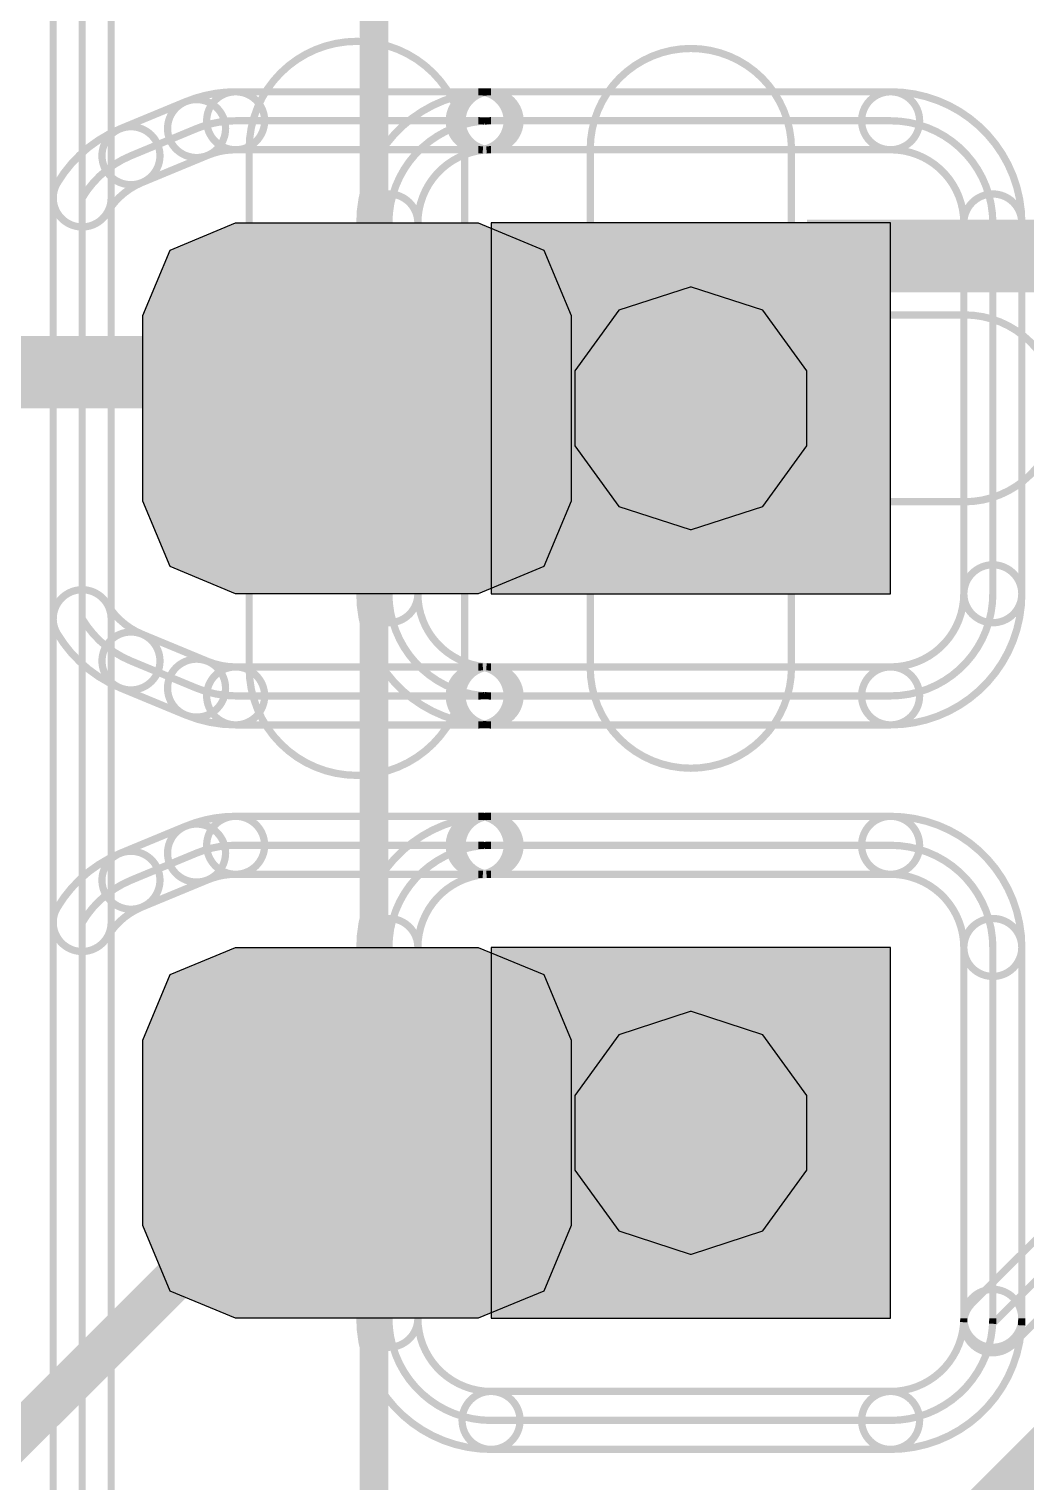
# Model space of a CAD drawing. Header units: millimetres. Extents: x -20.3 to 71.3, y -20.5 to 20.3.
# Drawn here: x 18.89 to 22.38, y 9.06 to 14.16 of the extents above; entities that cross this region are included whole.
import ezdxf

# ---------------------------------------------------------------- set-up
doc = ezdxf.new("R2010")
doc.units = ezdxf.units.MM
for name, color, linetype, true_color in [('Bottom Layer', 7, 'Continuous', 0x0000ff), ('Hole Layer', 7, 'Continuous', 0x222222), ('Top Layer', 7, 'Continuous', 0xff0000), ('Top Silkscreen Layer', 7, 'Continuous', 0xffcc00)]:
    doc.layers.add(name, color=color, linetype=linetype, true_color=true_color)

msp = doc.modelspace()

# ---------------------------------------------------------------- hatches: boundary and pattern name
at = {"layer": 'Bottom Layer'}
for points in [[(20.509, 13.477), (20.509, 12.177), (21.909, 12.177), (21.909, 13.477)], [(20.509, 10.937), (20.509, 9.637), (21.909, 9.637), (21.909, 10.937)]]:
    msp.add_hatch(color=256, dxfattribs=at).paths.add_polyline_path(points)
at = {"layer": 'Hole Layer'}
for points in [[(21.2065, 13.252), (20.9567, 13.1709), (20.8023, 12.9584), (20.8023, 12.6957), (20.9567, 12.4832), (21.2065, 12.402), (21.2116, 12.402), (21.4614, 12.4832), (21.6158, 12.6957), (21.6158, 12.9584), (21.4614, 13.1709), (21.2116, 13.252)], [(21.2065, 10.712), (20.9567, 10.6308), (20.8023, 10.4184), (20.8023, 10.1557), (20.9567, 9.9432), (21.2065, 9.862), (21.2116, 9.862), (21.4614, 9.9432), (21.6158, 10.1557), (21.6158, 10.4184), (21.4614, 10.6308), (21.2116, 10.712)]]:
    msp.add_hatch(color=256, dxfattribs=at).paths.add_polyline_path(points)
at = {"layer": 'Top Layer'}
for points in [[(19.2891, 13.152), (19.3842, 13.3818), (19.614, 13.477), (20.464, 13.477), (20.6939, 13.3818), (20.7891, 13.152), (20.7891, 12.502), (20.6939, 12.2722), (20.464, 12.177), (19.614, 12.177), (19.3842, 12.2722), (19.2891, 12.502)], [(20.509, 13.477), (20.509, 12.177), (21.909, 12.177), (21.909, 13.477)], [(19.2891, 10.612), (19.3842, 10.8418), (19.614, 10.937), (20.464, 10.937), (20.6939, 10.8418), (20.7891, 10.612), (20.7891, 9.962), (20.6939, 9.7322), (20.464, 9.637), (19.614, 9.637), (19.3842, 9.7322), (19.2891, 9.962)], [(20.509, 10.937), (20.509, 9.637), (21.909, 9.637), (21.909, 10.937)]]:
    msp.add_hatch(color=256, dxfattribs=at).paths.add_polyline_path(points)

# ---------------------------------------------------------------- linework, layer by layer
at = {"layer": 'Bottom Layer', "const_width": 0.0254}
for points in [[(19.1778, -17.0389, -1), (18.9746, -17.0389), (18.9746, 16.2449, -1), (19.1778, 16.2449)], [(21.5616, 12.827, -1), (20.8565, 12.827), (20.8565, 13.7361, -1), (21.5616, 13.7361)], [(20.0493, 13.477, -0.414214), (20.509, 13.9368, -1), (20.509, 13.7336, 0.414214), (20.2525, 13.477, -1)], [(20.509, 13.7336, -1), (20.509, 13.9368), (21.909, 13.9368, -1), (21.909, 13.7336)], [(20.509, 13.7336, -1), (20.509, 13.9368), (20.509, 13.9368, -1), (20.509, 13.7336)], [(21.909, 13.9368, -0.414214), (22.3688, 13.477, -1), (22.1656, 13.477, 0.414214), (21.909, 13.7336, -1)], [(20.1509, 12.177, 0.414214), (20.509, 11.8189), (21.909, 11.8189), (21.909, 11.8189, 0.414214), (22.2672, 12.177), (22.2672, 13.477, 0.414214), (21.909, 13.8352), (20.509, 13.8352), (20.509, 13.8352, 0.414214), (20.1509, 13.477)], [(20.0493, 13.477, -1), (20.2525, 13.477), (20.2525, 12.177, -1), (20.0493, 12.177)], [(22.3688, 12.177, -1), (22.1656, 12.177), (22.1656, 13.477, -1), (22.3688, 13.477)], [(20.8565, 12.827, -1), (21.5616, 12.827), (21.5616, 11.9179, -1), (20.8565, 11.9179)], [(20.25, 12.4995, -1), (20.25, 13.1546), (21.209, 13.1546, -1), (21.209, 12.4995)], [(21.209, 12.4995, -1), (21.209, 13.1546), (22.1681, 13.1546, -1), (22.1681, 12.4995)], [(20.509, 11.7173, -0.414214), (20.0493, 12.177, -1), (20.2525, 12.177, 0.414214), (20.509, 11.9205, -1)], [(22.3688, 12.177, -0.414214), (21.909, 11.7173, -1), (21.909, 11.9205, 0.414214), (22.1656, 12.177, -1)], [(20.509, 11.7173, -1), (20.509, 11.9205), (21.909, 11.9205, -1), (21.909, 11.7173)], [(21.909, 11.7173, -1), (21.909, 11.9205), (21.909, 11.9205, -1), (21.909, 11.7173)], [(20.0493, 10.937, -0.414214), (20.509, 11.3968, -1), (20.509, 11.1936, 0.414214), (20.2525, 10.937, -1)], [(20.509, 11.1936, -1), (20.509, 11.3968), (21.909, 11.3968, -1), (21.909, 11.1936)], [(20.509, 11.1936, -1), (20.509, 11.3968), (20.509, 11.3968, -1), (20.509, 11.1936)], [(21.909, 11.3968, -0.414214), (22.3688, 10.937, -1), (22.1656, 10.937, 0.414214), (21.909, 11.1936, -1)], [(20.1509, 9.637, 0.414214), (20.509, 9.2789), (21.909, 9.2789), (21.909, 9.2789, 0.414214), (22.2672, 9.637), (22.2672, 10.937, 0.414214), (21.909, 11.2952), (20.509, 11.2952), (20.509, 11.2952, 0.414214), (20.1509, 10.937)], [(20.0493, 10.937, -1), (20.2525, 10.937), (20.2525, 9.637, -1), (20.0493, 9.637)], [(22.3688, 9.637, -1), (22.1656, 9.637), (22.1656, 10.937, -1), (22.3688, 10.937)], [(20.509, 9.1773, -0.414214), (20.0493, 9.637, -1), (20.2525, 9.637, 0.414214), (20.509, 9.3805, -1)], [(22.3688, 9.637, -0.414214), (21.909, 9.1773, -1), (21.909, 9.3805, 0.414214), (22.1656, 9.637, -1)], [(20.509, 9.1773, -1), (20.509, 9.3805), (21.909, 9.3805, -1), (21.909, 9.1773)], [(21.909, 9.1773, -1), (21.909, 9.3805), (21.909, 9.3805, -1), (21.909, 9.1773)]]:
    msp.add_lwpolyline(points, format="xyb", close=True, dxfattribs=at)
msp.add_lwpolyline([(19.0762, -17.0389), (19.0762, 16.2449), (40.3599, 16.2449), (40.3599, -17.0389)], close=True, dxfattribs=at)
at = {"layer": 'Bottom Layer'}
for points in [[(20.509, 13.477), (20.509, 12.177), (21.909, 12.177), (21.909, 13.477)], [(20.509, 10.937), (20.509, 9.637), (21.909, 9.637), (21.909, 10.937)]]:
    msp.add_lwpolyline(points, close=True, dxfattribs=at)
at = {"layer": 'Hole Layer'}
for points in [[(21.2065, 13.252), (20.9567, 13.1709), (20.8023, 12.9584), (20.8023, 12.6957), (20.9567, 12.4832), (21.2065, 12.402), (21.2116, 12.402), (21.4614, 12.4832), (21.6158, 12.6957), (21.6158, 12.9584), (21.4614, 13.1709), (21.2116, 13.252)], [(21.2065, 10.712), (20.9567, 10.6308), (20.8023, 10.4184), (20.8023, 10.1557), (20.9567, 9.9432), (21.2065, 9.862), (21.2116, 9.862), (21.4614, 9.9432), (21.6158, 10.1557), (21.6158, 10.4184), (21.4614, 10.6308), (21.2116, 10.712)]]:
    msp.add_lwpolyline(points, close=True, dxfattribs=at)
at = {"layer": 'Top Layer', "const_width": 0.0254}
for points in [[(19.1778, 13.5645, -1), (18.9746, 13.5645), (18.9746, 16.2449, -1), (19.1778, 16.2449)], [(20.4164, 12.827, -1), (19.6613, 12.827), (19.6613, 13.7361, -1), (20.4164, 13.7361)], [(21.5616, 12.827, -1), (20.8565, 12.827), (20.8565, 13.7361, -1), (21.5616, 13.7361)], [(19.286, 13.6188, -1), (19.2083, 13.8066), (19.4381, 13.9018, -1), (19.5159, 13.714)], [(19.4381, 13.9018, -0.098496), (19.614, 13.9368, -1), (19.614, 13.7336, 0.098496), (19.5159, 13.714, -1)], [(19.614, 13.7336, -1), (19.614, 13.9368), (20.464, 13.9368, -1), (20.464, 13.7336)], [(20.464, 13.9368, -0.015792), (20.4931, 13.9359, -1), (20.4802, 13.7331, 0.015792), (20.464, 13.7336, -1)], [(20.4803, 13.9359, -0.015648), (20.509, 13.9368, -1), (20.509, 13.7336, 0.015648), (20.493, 13.7331, -1)], [(20.509, 13.7336, -1), (20.509, 13.9368), (21.909, 13.9368, -1), (21.909, 13.7336)], [(20.509, 13.7336, -1), (20.509, 13.9368), (20.509, 13.9368, -1), (20.509, 13.7336)], [(21.909, 13.9368, -0.414214), (22.3688, 13.477, -1), (22.1656, 13.477, 0.414214), (21.909, 13.7336, -1)], [(18.9888, 13.6163, -0.162103), (19.2083, 13.8066, -1), (19.286, 13.6188, 0.162103), (19.1636, 13.5127, -1)], [(22.3688, 12.177, -1), (22.1656, 12.177), (22.1656, 13.477, -1), (22.3688, 13.477)], [(19.6613, 12.827, -1), (20.4164, 12.827), (20.4164, 11.9179, -1), (19.6613, 11.9179)], [(20.8565, 12.827, -1), (21.5616, 12.827), (21.5616, 11.9179, -1), (20.8565, 11.9179)], [(21.209, 12.4995, -1), (21.209, 13.1546), (22.1681, 13.1546, -1), (22.1681, 12.4995)], [(22.3688, 12.177, -0.414214), (21.909, 11.7173, -1), (21.909, 11.9205, 0.414214), (22.1656, 12.177, -1)], [(19.1778, 11.0245, -1), (18.9746, 11.0245), (18.9746, 12.0895, -1), (19.1778, 12.0895)], [(19.2083, 11.8475, -0.16213), (18.9888, 12.0377, -1), (19.1636, 12.1414, 0.16213), (19.2861, 12.0352, -1)], [(19.2083, 11.8475, -1), (19.2861, 12.0352), (19.2861, 12.0352, -1), (19.2083, 11.8475)], [(19.2083, 11.8475, -1), (19.2861, 12.0352), (19.5159, 11.94, -1), (19.4381, 11.7523)], [(22.3385, 9.5459, -1), (22.1948, 9.6896), (24.451, 11.9457, -1), (24.5947, 11.8021)], [(19.4381, 11.7523, -1), (19.5159, 11.94), (19.5159, 11.94, -1), (19.4381, 11.7523)], [(19.614, 11.7173, -0.098474), (19.4381, 11.7523, -1), (19.5159, 11.94, 0.098474), (19.614, 11.9205, -1)], [(19.614, 11.7173, -1), (19.614, 11.9205), (20.464, 11.9205, -1), (20.464, 11.7173)], [(20.4928, 11.7182, -0.015648), (20.464, 11.7173, -1), (20.464, 11.9205, 0.015648), (20.4801, 11.921, -1)], [(20.464, 11.7173, -1), (20.464, 11.9205), (20.464, 11.9205, -1), (20.464, 11.7173)], [(20.509, 11.7173, -0.015792), (20.48, 11.7182, -1), (20.4928, 11.921, 0.015792), (20.509, 11.9205, -1)], [(20.509, 11.7173, -1), (20.509, 11.9205), (21.909, 11.9205, -1), (21.909, 11.7173)], [(21.909, 11.7173, -1), (21.909, 11.9205), (21.909, 11.9205, -1), (21.909, 11.7173)], [(19.4381, 11.3618, -0.098496), (19.614, 11.3968, -1), (19.614, 11.1936, 0.098496), (19.5159, 11.174, -1)], [(19.614, 11.1936, -1), (19.614, 11.3968), (20.464, 11.3968, -1), (20.464, 11.1936)], [(20.464, 11.3968, -0.015792), (20.4931, 11.3959, -1), (20.4802, 11.1931, 0.015792), (20.464, 11.1936, -1)], [(19.286, 11.0788, -1), (19.2083, 11.2666), (19.4381, 11.3618, -1), (19.5159, 11.174)], [(20.4803, 11.3959, -0.015648), (20.509, 11.3968, -1), (20.509, 11.1936, 0.015648), (20.493, 11.1931, -1)], [(20.509, 11.1936, -1), (20.509, 11.3968), (21.909, 11.3968, -1), (21.909, 11.1936)], [(20.509, 11.1936, -1), (20.509, 11.3968), (20.509, 11.3968, -1), (20.509, 11.1936)], [(21.909, 11.3968, -0.414214), (22.3688, 10.937, -1), (22.1656, 10.937, 0.414214), (21.909, 11.1936, -1)], [(18.9888, 11.0763, -0.162103), (19.2083, 11.2666, -1), (19.286, 11.0788, 0.162103), (19.1636, 10.9727, -1)], [(22.3688, 9.637, -1), (22.1656, 9.637), (22.1656, 10.937, -1), (22.3688, 10.937)], [(22.3688, 9.637, -0.013475), (22.3681, 9.6123, -1), (22.1652, 9.6232, 0.013475), (22.1656, 9.637, -1)]]:
    msp.add_lwpolyline(points, format="xyb", close=True, dxfattribs=at)
msp.add_lwpolyline([(24.5228, 11.8739), (22.2667, 9.6177, 0.013475), (22.2672, 9.637), (22.2672, 10.937, 0.414214), (21.909, 11.2952), (20.509, 11.2952), (20.509, 11.2952, 0.015648), (20.4866, 11.2945, 0.015792), (20.464, 11.2952), (19.614, 11.2952, 0.098496), (19.477, 11.2679), (19.2472, 11.1727, 0.162103), (19.0762, 11.0245), (19.0762, 12.0895, 0.16213), (19.2472, 11.9413), (19.2472, 11.9413), (19.477, 11.8461), (19.477, 11.8461, 0.098474), (19.614, 11.8189), (20.464, 11.8189), (20.464, 11.8189, 0.015648), (20.4864, 11.8196, 0.015792), (20.509, 11.8189), (21.909, 11.8189), (21.909, 11.8189, 0.414214), (22.2672, 12.177), (22.2672, 13.477, 0.414214), (21.909, 13.8352), (20.509, 13.8352), (20.509, 13.8352, 0.015648), (20.4866, 13.8345, 0.015792), (20.464, 13.8352), (19.614, 13.8352, 0.098496), (19.477, 13.8079), (19.2472, 13.7127, 0.162103), (19.0762, 13.5645), (19.0762, 16.2449)], format="xyb", dxfattribs=at)
at = {"layer": 'Top Layer'}
for points in [[(19.2891, 13.152), (19.3842, 13.3818), (19.614, 13.477), (20.464, 13.477), (20.6939, 13.3818), (20.7891, 13.152), (20.7891, 12.502), (20.6939, 12.2722), (20.464, 12.177), (19.614, 12.177), (19.3842, 12.2722), (19.2891, 12.502)], [(20.509, 13.477), (20.509, 12.177), (21.909, 12.177), (21.909, 13.477)], [(19.2891, 10.612), (19.3842, 10.8418), (19.614, 10.937), (20.464, 10.937), (20.6939, 10.8418), (20.7891, 10.612), (20.7891, 9.962), (20.6939, 9.7322), (20.464, 9.637), (19.614, 9.637), (19.3842, 9.7322), (19.2891, 9.962)], [(20.509, 10.937), (20.509, 9.637), (21.909, 9.637), (21.909, 10.937)]]:
    msp.add_lwpolyline(points, close=True, dxfattribs=at)
for points, const_width in [([(21.616, 13.361), (21.209, 12.954)], 0.254), ([(47.1593, 13.361), (21.616, 13.361)], 0.254), ([(20.0389, 12.954), (13.843, 12.954)], 0.254), ([(21.209, 7.874), (24.8659, 11.5309)], 0.254), ([(20.0389, 10.414), (15.875, 6.2502)], 0.15)]:
    msp.add_lwpolyline(points, dxfattribs=dict(at, const_width=const_width))
at = {"layer": 'Top Silkscreen Layer', "const_width": 0.1}
msp.add_lwpolyline([(20.099, 14.857), (20.099, -17.143)], dxfattribs=at)
msp.add_lwpolyline([(20.099, 14.857), (20.099, -17.143)], dxfattribs=at)

doc.saveas('drawing.dxf')
